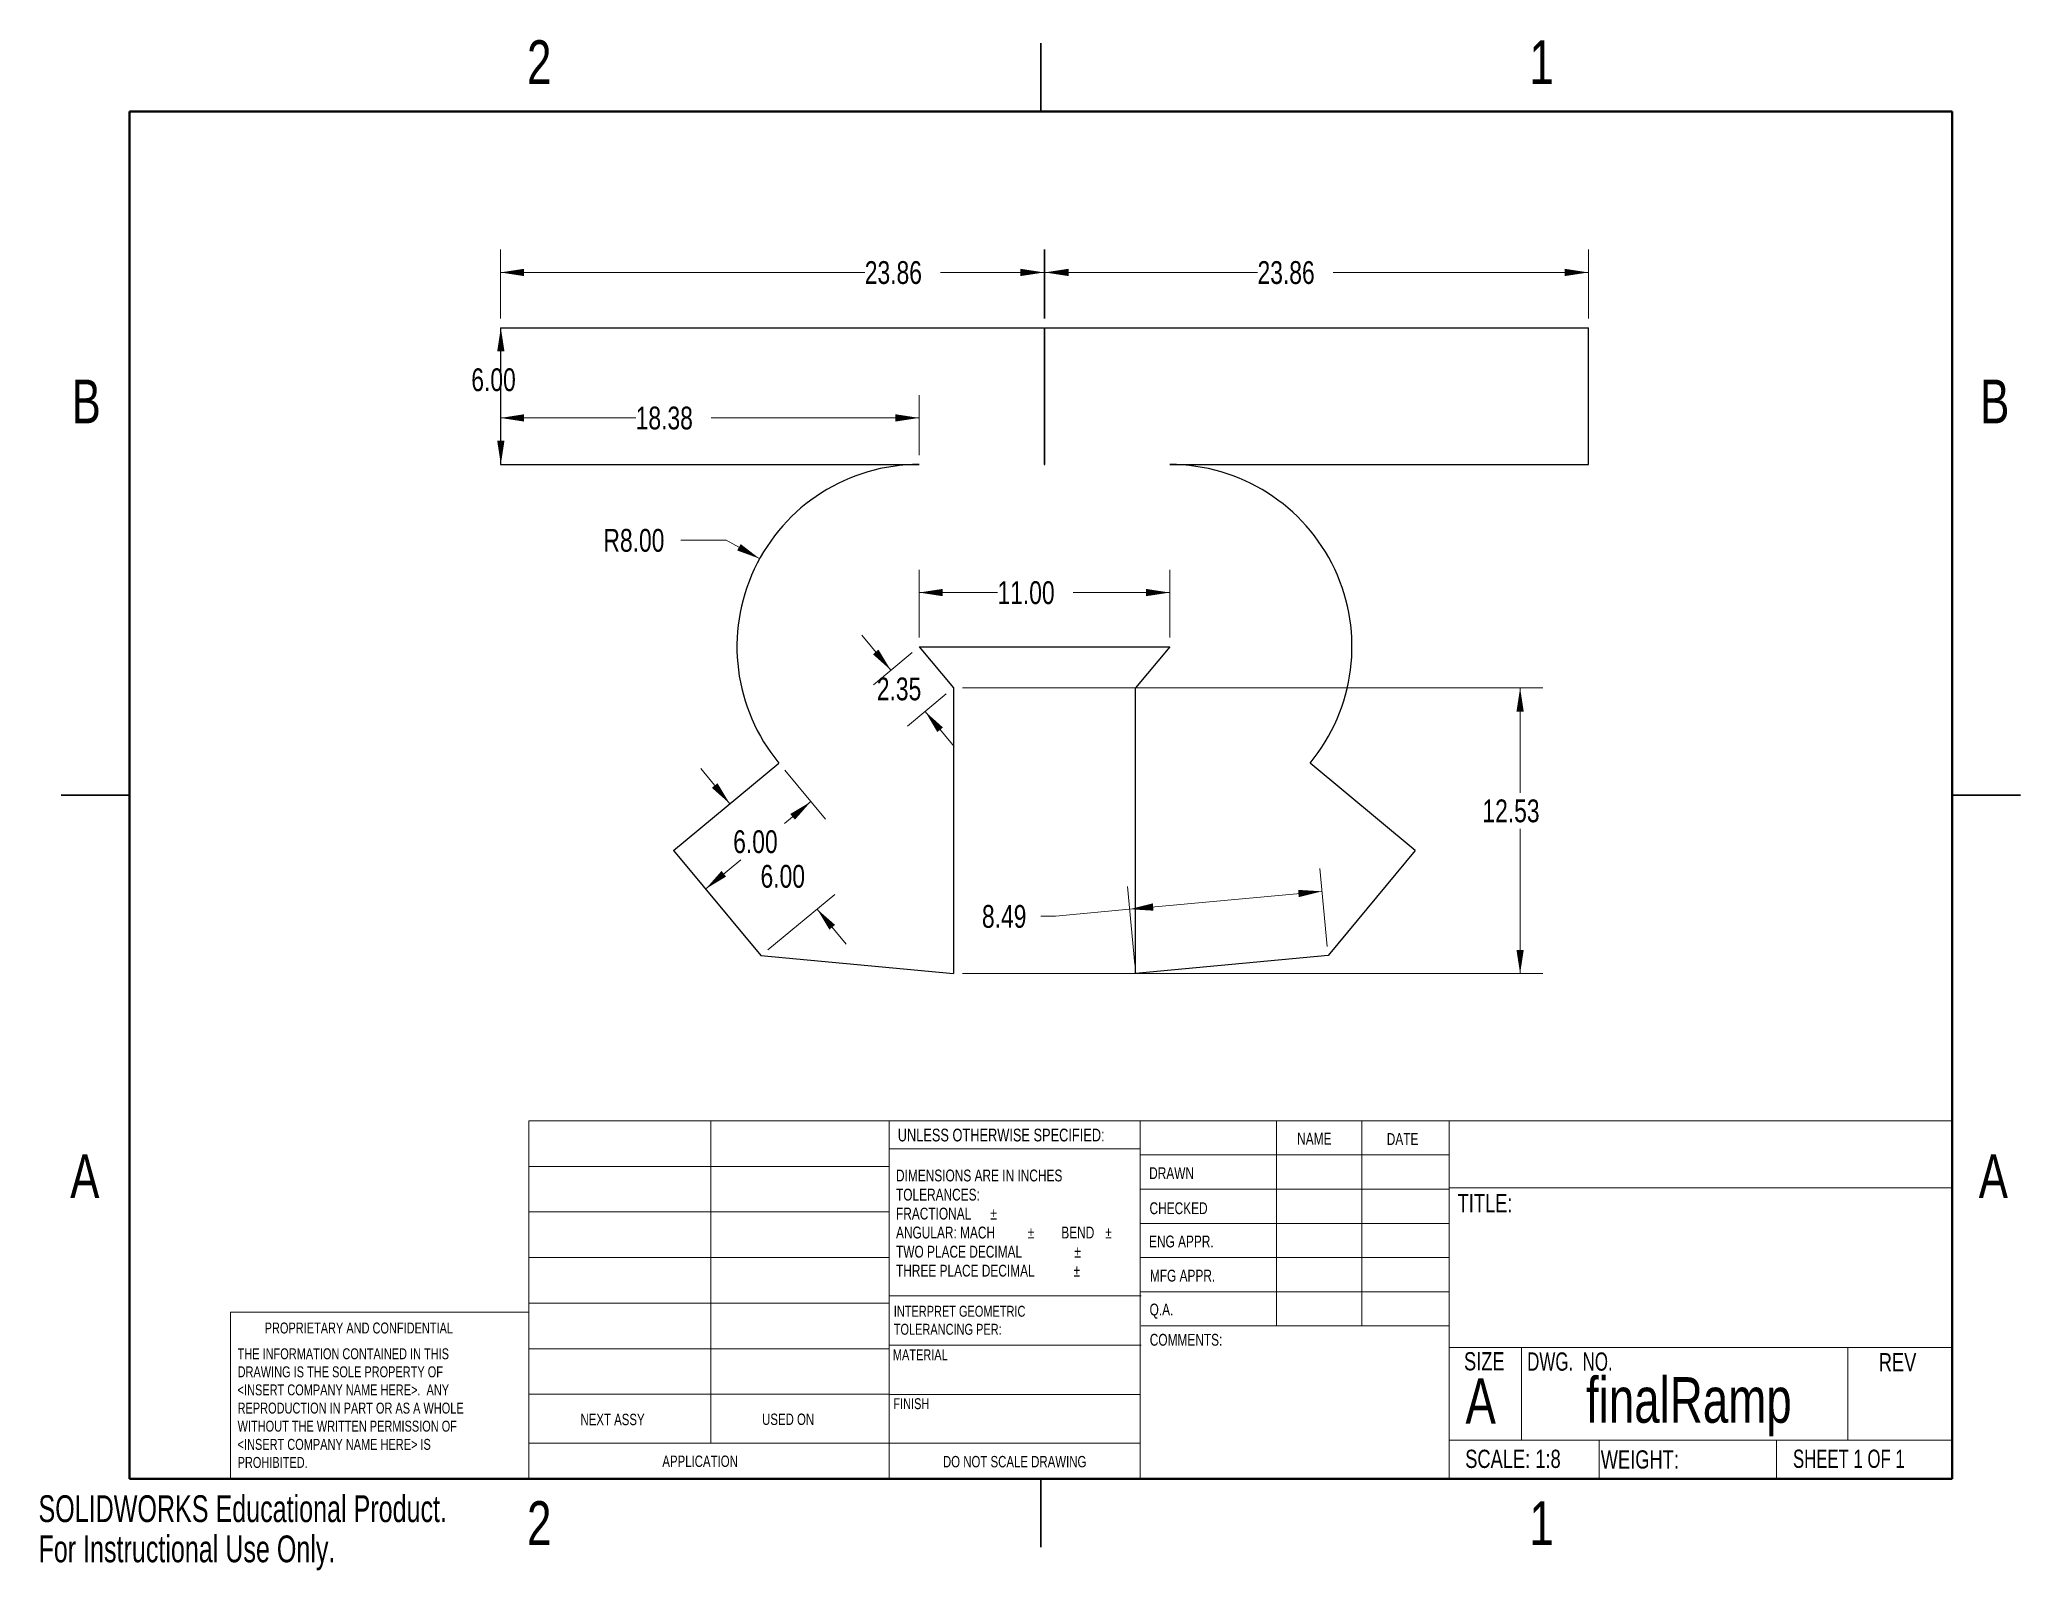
# Model space of a CAD drawing. Header units: inches. Extents: x 0 to 10.9, y 0 to 8.4.
import ezdxf

# ---------------------------------------------------------------- set-up
doc = ezdxf.new("R2010")
doc.units = ezdxf.units.IN
doc.header["$MEASUREMENT"] = 0
doc.styles.add('SLDTEXTSTYLE0', font='TXT', dxfattribs={"width": 0.75})
doc.styles.add('SLDTEXTSTYLE1', font='TXT', dxfattribs={"width": 0.6875})
doc.styles.add('SLDTEXTSTYLE2', font='TXT', dxfattribs={"width": 0.694444})
doc.styles.add('SLDTEXTSTYLE3', font='TXT', dxfattribs={"width": 0.7})
doc.dimstyles.new('SLDDIMSTYLE0', dxfattribs={"dimtxt": 0.125, "dimasz": 0.13, "dimexe": 0, "dimexo": 0.0625, "dimgap": 0.03125, "dimtad": 0, "dimtih": 1, "dimtoh": 1, "dimlfac": 8, "dimrnd": 1e-09, "dimzin": 4, "dimdsep": 46, "dimtxsty": 'SLDTEXTSTYLE0', "dimsah": 1, "dimcen": 0.09, "dimadec": 0, "dimazin": 1, "dimtfac": 1, "dimtofl": 0, "dimtmove": 0, "dimatfit": 3, "dimfxl": 1, "dimfrac": 2, "dimtolj": 1, "dimtzin": 12, "dimarcsym": 0})
doc.dimstyles.new('SLDDIMSTYLE1', dxfattribs={"dimtxt": 0.125, "dimasz": 0.13, "dimexe": 0, "dimexo": 0.0625, "dimgap": 0.03125, "dimtad": 0, "dimtih": 1, "dimtoh": 1, "dimlfac": 8, "dimrnd": 1e-09, "dimzin": 4, "dimdsep": 46, "dimtxsty": 'SLDTEXTSTYLE0', "dimsah": 1, "dimcen": 0, "dimadec": 0, "dimazin": 1, "dimtfac": 1, "dimtofl": 0, "dimtmove": 0, "dimatfit": 3, "dimfxl": 1, "dimfrac": 2, "dimtolj": 1, "dimtzin": 12, "dimarcsym": 0})
doc.dimstyles.new('SLDDIMSTYLE2', dxfattribs={"dimtxt": 0.125, "dimasz": 0.13, "dimexe": 0, "dimexo": 0.0625, "dimgap": 0.03125, "dimtad": 0, "dimtih": 1, "dimtoh": 1, "dimlfac": 8, "dimrnd": 1e-09, "dimzin": 12, "dimdsep": 46, "dimtxsty": 'SLDTEXTSTYLE0', "dimsah": 1, "dimcen": 0.09, "dimadec": 0, "dimazin": 3, "dimtfac": 1, "dimtofl": 0, "dimtmove": 0, "dimatfit": 3, "dimfxl": 1, "dimfrac": 2, "dimtolj": 1, "dimtzin": 12, "dimarcsym": 0})
doc.dimstyles.new('SLDDIMSTYLE3', dxfattribs={"dimtxt": 0.125, "dimasz": 0.13, "dimexe": 0, "dimexo": 0.0625, "dimgap": 0.03125, "dimtad": 0, "dimtih": 1, "dimtoh": 1, "dimlfac": 8, "dimrnd": 1e-09, "dimzin": 12, "dimdsep": 46, "dimtxsty": 'SLDTEXTSTYLE0', "dimsah": 1, "dimcen": 0.09, "dimadec": 0, "dimazin": 3, "dimtfac": 1, "dimtmove": 0, "dimatfit": 0, "dimfxl": 1, "dimfrac": 2, "dimtolj": 1, "dimtzin": 12, "dimarcsym": 0})
doc.dimstyles.new('SLDDIMSTYLE4', dxfattribs={"dimtxt": 0.125, "dimasz": 0.13, "dimexe": 0, "dimexo": 0.0625, "dimgap": 0.03125, "dimtad": 0, "dimtih": 1, "dimtoh": 1, "dimlfac": 8, "dimrnd": 1e-09, "dimzin": 4, "dimdsep": 46, "dimtxsty": 'SLDTEXTSTYLE0', "dimsah": 1, "dimcen": 0.09, "dimadec": 0, "dimazin": 1, "dimtfac": 1, "dimtmove": 0, "dimatfit": 0, "dimfxl": 1, "dimfrac": 2, "dimtolj": 1, "dimtzin": 12, "dimarcsym": 0})

# ---------------------------------------------------------------- blocks, each defined once
blk = doc.blocks.new('SW_NOTE_0')
at = {"color": 0, "linetype": 'Continuous', "lineweight": 0, "char_height": 0.06, "attachment_point": 1, "style": 'SLDTEXTSTYLE0'}
for s, insert in [('INTERPRET GEOMETRIC', (0, 0.077)), ('TOLERANCING PER:', (0, -0.022))]:
    blk.add_mtext(s, dxfattribs=dict(at, insert=insert))
blk = doc.blocks.new('SW_NOTE_1')
at = {"color": 0, "linetype": 'Continuous', "lineweight": 0, "char_height": 0.065, "attachment_point": 1, "style": 'SLDTEXTSTYLE0'}
for s, insert in [('DIMENSIONS ARE IN INCHES', (0, 0.084)), ('TOLERANCES:', (0, -0.021)), ('FRACTIONAL', (0, -0.125)), ('%%p', (0.518, -0.125)), ('ANGULAR: MACH', (0, -0.229)), ('%%p', (0.723, -0.229)), ('BEND', (0.907, -0.229)), ('%%p', (1.148, -0.229)), ('TWO PLACE DECIMAL', (0, -0.334)), ('%%p', (0.979, -0.334)), ('THREE PLACE DECIMAL', (0, -0.438)), ('%%p', (0.974, -0.438))]:
    blk.add_mtext(s, dxfattribs=dict(at, insert=insert))
blk = doc.blocks.new('SW_NOTE_2')
at = {"color": 0, "linetype": 'Continuous', "lineweight": 0, "char_height": 0.06, "attachment_point": 1, "style": 'SLDTEXTSTYLE0'}
for s, insert in [('THE INFORMATION CONTAINED IN THIS', (0, 0.077)), ('DRAWING IS THE SOLE PROPERTY OF', (0, -0.022)), ('<INSERT COMPANY NAME HERE>.  ANY', (0, -0.121)), ('WITHOUT THE WRITTEN PERMISSION OF', (0, -0.32)), ('REPRODUCTION IN PART OR AS A WHOLE', (0, -0.221)), ('<INSERT COMPANY NAME HERE> IS', (0, -0.42)), ('PROHIBITED.', (0, -0.519))]:
    blk.add_mtext(s, dxfattribs=dict(at, insert=insert))
blk = doc.blocks.new('_D')
at = {"color": 7, "linetype": 'Continuous', "lineweight": 18}
for p, q in [((2.537, 6.815), (2.537, 6.629)), ((2.537, 6.065), (2.537, 6.431))]:
    blk.add_line(p, q, dxfattribs=at)
for points in [[(2.537, 6.815), (2.517, 6.685), (2.557, 6.685)], [(2.537, 6.065), (2.557, 6.195), (2.517, 6.195)]]:
    blk.add_solid(points, dxfattribs=at)
at = {"color": 7, "linetype": 'Continuous', "lineweight": 18, "insert": (2.375, 6.592), "char_height": 0.125, "attachment_point": 1, "style": 'SLDTEXTSTYLE0'}
blk.add_mtext('6.00', dxfattribs=at)
blk = doc.blocks.new('_D_1')
at = {"color": 7, "linetype": 'Continuous', "lineweight": 18}
for p, q in [((3.774, 5.649), (3.524, 5.649)), ((3.957, 5.548), (3.774, 5.649))]:
    blk.add_line(p, q, dxfattribs=at)
blk.add_solid([(3.957, 5.548), (3.853, 5.628), (3.834, 5.593)], dxfattribs=at)
at = {"color": 7, "linetype": 'Continuous', "lineweight": 18, "insert": (3.1, 5.711), "char_height": 0.125, "attachment_point": 1, "style": 'SLDTEXTSTYLE0'}
blk.add_mtext('R8.00', dxfattribs=at)
blk = doc.blocks.new('_D_2')
at = {"color": 7, "linetype": 'Continuous', "lineweight": 18}
for p, q in [((4.095, 4.388), (4.318, 4.119)), ((4.238, 4.215), (4.093, 4.095)), ((3.661, 3.736), (3.854, 3.896))]:
    blk.add_line(p, q, dxfattribs=at)
for points in [[(4.238, 4.215), (4.125, 4.147), (4.151, 4.116)], [(3.661, 3.736), (3.773, 3.804), (3.748, 3.835)]]:
    blk.add_solid(points, dxfattribs=at)
at = {"color": 7, "linetype": 'Continuous', "lineweight": 18, "insert": (3.812, 4.058), "char_height": 0.125, "attachment_point": 1, "style": 'SLDTEXTSTYLE0'}
blk.add_mtext('6.00', dxfattribs=at)
blk = doc.blocks.new('_D_3')
at = {"color": 7, "linetype": 'Continuous', "lineweight": 18}
for p, q in [((5.07, 4.839), (8.255, 4.839)), ((8.13, 4.839), (8.13, 4.264)), ((8.13, 3.272), (8.13, 4.066)), ((5.07, 3.272), (8.255, 3.272))]:
    blk.add_line(p, q, dxfattribs=at)
for points in [[(8.13, 4.839), (8.11, 4.709), (8.15, 4.709)], [(8.13, 3.272), (8.15, 3.402), (8.11, 3.402)]]:
    blk.add_solid(points, dxfattribs=at)
at = {"color": 7, "linetype": 'Continuous', "lineweight": 18, "insert": (7.923, 4.227), "char_height": 0.125, "attachment_point": 1, "style": 'SLDTEXTSTYLE0'}
blk.add_mtext('12.53', dxfattribs=at)
blk = doc.blocks.new('_D_4')
at = {"color": 7, "linetype": 'Continuous', "lineweight": 18}
for p, q in [((4.832, 5.115), (4.832, 5.487)), ((6.207, 5.115), (6.207, 5.487)), ((4.832, 5.362), (5.262, 5.362)), ((6.207, 5.362), (5.678, 5.362))]:
    blk.add_line(p, q, dxfattribs=at)
for points in [[(4.832, 5.362), (4.962, 5.342), (4.962, 5.382)], [(6.207, 5.362), (6.077, 5.382), (6.077, 5.342)]]:
    blk.add_solid(points, dxfattribs=at)
at = {"color": 7, "linetype": 'Continuous', "lineweight": 18, "insert": (5.262, 5.424), "char_height": 0.125, "attachment_point": 1, "style": 'SLDTEXTSTYLE0'}
blk.add_mtext('11.00', dxfattribs=at)
blk = doc.blocks.new('_D_5')
at = {"color": 7, "linetype": 'Continuous', "lineweight": 18}
for p, q in [((4.677, 4.936), (4.517, 5.128)), ((4.794, 5.033), (4.581, 4.856)), ((4.981, 4.807), (4.768, 4.63)), ((4.865, 4.71), (5.024, 4.517))]:
    blk.add_line(p, q, dxfattribs=at)
for points in [[(4.677, 4.936), (4.609, 5.049), (4.579, 5.023)], [(4.865, 4.71), (4.932, 4.597), (4.963, 4.622)]]:
    blk.add_solid(points, dxfattribs=at)
at = {"color": 7, "linetype": 'Continuous', "lineweight": 18, "insert": (4.6, 4.896), "char_height": 0.125, "attachment_point": 1, "style": 'SLDTEXTSTYLE0'}
blk.add_mtext('2.35', dxfattribs=at)
blk = doc.blocks.new('_D_6')
at = {"color": 7, "linetype": 'Continuous', "lineweight": 18}
for p, q in [((4.832, 6.115), (4.832, 6.445)), ((2.535, 6.32), (3.277, 6.32)), ((4.832, 6.32), (3.692, 6.32))]:
    blk.add_line(p, q, dxfattribs=at)
for points in [[(2.535, 6.32), (2.665, 6.3), (2.665, 6.34)], [(4.832, 6.32), (4.702, 6.34), (4.702, 6.3)]]:
    blk.add_solid(points, dxfattribs=at)
at = {"color": 7, "linetype": 'Continuous', "lineweight": 18, "insert": (3.277, 6.382), "char_height": 0.125, "attachment_point": 1, "style": 'SLDTEXTSTYLE0'}
blk.add_mtext('18.38', dxfattribs=at)
blk = doc.blocks.new('_D_7')
at = {"color": 7, "linetype": 'Continuous', "lineweight": 18}
for p, q in [((2.535, 6.865), (2.535, 7.243)), ((5.518, 6.865), (5.518, 7.243)), ((2.535, 7.118), (4.534, 7.118)), ((5.518, 7.118), (4.95, 7.118))]:
    blk.add_line(p, q, dxfattribs=at)
for points in [[(2.535, 7.118), (2.665, 7.098), (2.665, 7.138)], [(5.518, 7.118), (5.388, 7.138), (5.388, 7.098)]]:
    blk.add_solid(points, dxfattribs=at)
at = {"color": 7, "linetype": 'Continuous', "lineweight": 18, "insert": (4.534, 7.18), "char_height": 0.125, "attachment_point": 1, "style": 'SLDTEXTSTYLE0'}
blk.add_mtext('23.86', dxfattribs=at)
blk = doc.blocks.new('_D_8')
at = {"color": 7, "linetype": 'Continuous', "lineweight": 18}
for p, q in [((5.522, 6.865), (5.522, 7.243)), ((8.505, 6.865), (8.505, 7.243)), ((5.522, 7.118), (6.689, 7.118)), ((8.505, 7.118), (7.105, 7.118))]:
    blk.add_line(p, q, dxfattribs=at)
for points in [[(5.522, 7.118), (5.652, 7.098), (5.652, 7.138)], [(8.505, 7.118), (8.375, 7.138), (8.375, 7.098)]]:
    blk.add_solid(points, dxfattribs=at)
at = {"color": 7, "linetype": 'Continuous', "lineweight": 18, "insert": (6.689, 7.18), "char_height": 0.125, "attachment_point": 1, "style": 'SLDTEXTSTYLE0'}
blk.add_mtext('23.86', dxfattribs=at)
blk = doc.blocks.new('_D_9')
at = {"color": 7, "linetype": 'Continuous', "lineweight": 18}
for p, q in [((7.071, 3.42), (7.031, 3.848)), ((6.015, 3.321), (5.975, 3.749)), ((7.043, 3.723), (5.987, 3.625)), ((5.987, 3.625), (5.58, 3.587)), ((5.58, 3.587), (5.5, 3.587))]:
    blk.add_line(p, q, dxfattribs=at)
for points in [[(7.043, 3.723), (6.912, 3.731), (6.915, 3.691)], [(5.987, 3.625), (6.118, 3.617), (6.115, 3.657)]]:
    blk.add_solid(points, dxfattribs=at)
at = {"color": 7, "linetype": 'Continuous', "lineweight": 18, "insert": (5.177, 3.648), "char_height": 0.125, "attachment_point": 1, "style": 'SLDTEXTSTYLE0'}
blk.add_mtext('8.49', dxfattribs=at)
blk = doc.blocks.new('_D_10')
at = {"color": 7, "linetype": 'Continuous', "lineweight": 18}
for p, q in [((3.794, 4.203), (3.634, 4.396)), ((4.002, 3.402), (4.369, 3.706)), ((4.272, 3.626), (4.432, 3.434))]:
    blk.add_line(p, q, dxfattribs=at)
for points in [[(3.794, 4.203), (3.726, 4.316), (3.695, 4.291)], [(4.272, 3.626), (4.34, 3.513), (4.371, 3.539)]]:
    blk.add_solid(points, dxfattribs=at)
at = {"color": 7, "linetype": 'Continuous', "lineweight": 18, "insert": (3.962, 3.868), "char_height": 0.125, "attachment_point": 1, "style": 'SLDTEXTSTYLE0'}
blk.add_mtext('6.00', dxfattribs=at)

msp = doc.modelspace()

# ---------------------------------------------------------------- linework, layer by layer
at = {"color": 7, "linetype": 'Continuous', "lineweight": 25}
for p, q in [((5.5, 8.375), (5.5, 8)), ((5.5, 8), (5.5, 8.375)), ((2.535, 6.8147), (2.535, 6.0647)), ((2.535, 6.8147), (5.518, 6.8147)), ((5.518, 6.8147), (5.518, 6.0647)), ((5.5219, 6.0647), (5.5219, 6.8147)), ((5.5219, 6.8147), (8.5049, 6.8147)), ((8.5049, 6.0647), (8.5049, 6.8147)), ((2.535, 6.0647), (4.8325, 6.0647)), ((5.518, 6.0647), (5.5219, 6.0647)), ((6.2075, 6.0647), (8.5049, 6.0647)), ((4.8325, 5.0647), (5.02, 4.8385)), ((4.8325, 5.0647), (6.2075, 5.0647)), ((6.2075, 5.0647), (6.02, 4.8385)), ((5.02, 4.8385), (5.02, 3.2717)), ((6.02, 3.2717), (6.02, 4.8385)), ((3.4852, 3.9478), (4.0626, 4.4264)), ((7.5547, 3.9478), (6.9773, 4.4264)), ((0.125, 4.25), (0.5, 4.25)), ((0.5, 4.25), (0.125, 4.25)), ((10.875, 4.25), (10.5, 4.25)), ((10.5, 4.25), (10.875, 4.25)), ((3.4852, 3.9478), (3.9639, 3.3704)), ((7.5547, 3.9478), (7.076, 3.3704)), ((3.9639, 3.3704), (5.02, 3.2717)), ((7.076, 3.3704), (6.02, 3.2717)), ((5.5, 0.125), (5.5, 0.5)), ((5.5, 0.5), (5.5, 0.125))]:
    msp.add_line(p, q, dxfattribs=at)
at = {"color": 7, "linetype": 'Continuous', "lineweight": 50}
for p, q in [((0.5, 0.5), (0.5, 8)), ((0.5, 8), (10.5, 8)), ((10.5, 8), (10.5, 0.5)), ((10.5, 0.5), (0.5, 0.5))]:
    msp.add_line(p, q, dxfattribs=at)
at = {"color": 7, "linetype": 'Continuous', "lineweight": 18}
for p, q in [((2.6911, 2.4643), (10.5, 2.4643)), ((2.6911, 0.5), (2.6911, 2.4643)), ((3.6891, 2.4643), (3.6891, 0.6963)), ((4.6683, 0.5), (4.6683, 2.4643)), ((6.0452, 2.4643), (6.0452, 0.5)), ((6.7937, 2.4643), (6.7937, 1.3393)), ((7.2622, 2.4643), (7.2622, 1.3393)), ((7.7413, 2.4643), (7.7413, 0.5)), ((6.0452, 2.31), (4.6683, 2.31)), ((2.6911, 2.2143), (4.6683, 2.2143)), ((6.0452, 2.2768), (7.7413, 2.2768)), ((6.0452, 2.0893), (7.7413, 2.0893)), ((7.7413, 2.0972), (10.5, 2.0972)), ((2.6911, 1.9643), (4.6683, 1.9643)), ((6.0452, 1.9018), (7.7413, 1.9018)), ((2.6911, 1.7143), (4.6683, 1.7143)), ((7.7413, 1.7143), (6.0452, 1.7143)), ((7.7413, 1.5268), (6.0452, 1.5268)), ((1.0539, 0.5), (1.0539, 1.4143)), ((2.6911, 1.4143), (1.0539, 1.4143)), ((2.6911, 1.4643), (4.6683, 1.4643)), ((4.6683, 1.5037), (6.0497, 1.5037)), ((7.7413, 1.3393), (6.0497, 1.3393)), ((2.6911, 1.2143), (4.6683, 1.2143)), ((4.6683, 1.2337), (6.0497, 1.2337)), ((7.7413, 1.2199), (10.5, 1.2199)), ((8.1368, 1.2199), (8.1368, 0.7129)), ((9.9281, 1.2199), (9.9281, 0.7129)), ((2.6911, 0.9643), (4.6683, 0.9643)), ((4.6683, 0.9637), (6.0452, 0.9637)), ((2.6911, 0.6963), (6.0452, 0.6963)), ((7.7413, 0.7129), (10.5, 0.7129)), ((8.5644, 0.7129), (8.5644, 0.5)), ((9.5363, 0.7129), (9.5363, 0.5))]:
    msp.add_line(p, q, dxfattribs=at)
at = {"color": 7, "linetype": 'Continuous', "lineweight": 25}
for centre, start, end in [((4.8325, 5.0647), 90, 219.65999), ((6.2075, 5.0647), 320.34001, 90)]:
    msp.add_arc(centre, 1, start, end, dxfattribs=at)

# ---------------------------------------------------------------- block references
at = {"color": 7, "linetype": 'Continuous', "lineweight": 0}
for name, p in [('SW_NOTE_1', (4.7054, 2.1128)), ('SW_NOTE_0', (4.6933, 1.3726)), ('SW_NOTE_2', (1.0927, 1.1393))]:
    msp.add_blockref(name, p, dxfattribs=at)

# ---------------------------------------------------------------- texts
for s, insert, char_height, attachment_point, style in [('2', (2.7476, 8.3916), 0.24, 2, 'SLDTEXTSTYLE0'), ('1', (8.2476, 8.3916), 0.24, 2, 'SLDTEXTSTYLE0'), ('B', (0.2619, 6.5303), 0.24, 2, 'SLDTEXTSTYLE0'), ('B', (10.7344, 6.5303), 0.24, 2, 'SLDTEXTSTYLE0'), ('UNLESS OTHERWISE SPECIFIED:', (4.7149, 2.4212), 0.07, 1, 'SLDTEXTSTYLE0'), ('NAME', (6.9065, 2.3985), 0.065, 1, 'SLDTEXTSTYLE0'), ('DATE', (7.3982, 2.3968), 0.065, 1, 'SLDTEXTSTYLE0'), ('A', (0.2542, 2.2803), 0.24, 2, 'SLDTEXTSTYLE0'), ('DRAWN', (6.0944, 2.2096), 0.065, 1, 'SLDTEXTSTYLE0'), ('A', (10.7266, 2.2803), 0.24, 2, 'SLDTEXTSTYLE0'), ('CHECKED', (6.0965, 2.0172), 0.065, 1, 'SLDTEXTSTYLE0'), ('TITLE:', (7.7871, 2.0627), 0.1, 1, 'SLDTEXTSTYLE0'), ('ENG APPR.', (6.0936, 1.8347), 0.065, 1, 'SLDTEXTSTYLE0'), ('MFG APPR.', (6.0985, 1.6475), 0.065, 1, 'SLDTEXTSTYLE0'), ('Q.A.', (6.0969, 1.4615), 0.065, 1, 'SLDTEXTSTYLE0'), ('PROPRIETARY AND CONFIDENTIAL', (1.2413, 1.3576), 0.06, 1, 'SLDTEXTSTYLE0'), ('MATERIAL', (4.6882, 1.2107), 0.06, 1, 'SLDTEXTSTYLE0'), ('COMMENTS:', (6.0978, 1.2956), 0.065, 1, 'SLDTEXTSTYLE0'), ('SIZE', (7.822, 1.1952), 0.1, 1, 'SLDTEXTSTYLE0'), ('DWG.  NO.', (8.1685, 1.1938), 0.1, 1, 'SLDTEXTSTYLE2'), ('REV', (10.0978, 1.1899), 0.1, 1, 'SLDTEXTSTYLE0'), ('A', (7.8299, 1.0521), 0.25, 1, 'SLDTEXTSTYLE0'), ('finalRamp', (9.0558, 1.058), 0.25, 2, 'SLDTEXTSTYLE0'), ('FINISH', (4.6909, 0.9425), 0.06, 1, 'SLDTEXTSTYLE0'), ('NEXT ASSY', (2.9741, 0.8571), 0.0625, 1, 'SLDTEXTSTYLE0'), ('USED ON', (3.9706, 0.8582), 0.0625, 1, 'SLDTEXTSTYLE0'), ('SCALE: 1:8', (7.8287, 0.66), 0.1, 1, 'SLDTEXTSTYLE0'), ('WEIGHT:', (8.5724, 0.6566), 0.1, 1, 'SLDTEXTSTYLE0'), ('SHEET 1 OF 1', (9.6272, 0.6604), 0.1, 1, 'SLDTEXTSTYLE1'), ('APPLICATION', (3.4232, 0.6279), 0.0625, 1, 'SLDTEXTSTYLE0'), ('DO NOT SCALE DRAWING', (5.3564, 0.6258), 0.0625, 2, 'SLDTEXTSTYLE0'), ('2', (2.7476, 0.3775), 0.24, 2, 'SLDTEXTSTYLE0'), ('1', (8.2476, 0.3775), 0.24, 2, 'SLDTEXTSTYLE0')]:
    msp.add_mtext(s, dxfattribs=dict(at, insert=insert, char_height=char_height, attachment_point=attachment_point, style=style))
at = {"color": 7, "linetype": 'Continuous', "char_height": 0.14705, "attachment_point": 1, "style": 'SLDTEXTSTYLE3'}
for s, insert in [('SOLIDWORKS Educational Product.', (0, 0.4101)), ('For Instructional Use Only.', (0, 0.1896))]:
    msp.add_mtext(s, dxfattribs=dict(at, insert=insert))

# ---------------------------------------------------------------- dimensions: what is measured, and where the dimension line sits
at = {"color": 7, "linetype": 'Continuous', "lineweight": 18}
for base, p1, p2, dimstyle, picture, middle in [((5.518, 7.1184), (2.535, 6.8147), (5.518, 6.8147), 'SLDDIMSTYLE2', '_D_7', (4.7417, 7.1184)), ((8.5049, 7.1184), (5.5219, 6.8147), (8.5049, 6.8147), 'SLDDIMSTYLE2', '_D_8', (6.8968, 7.1184)), ((4.8325, 6.3202), (2.535, 6.0647), (4.8325, 6.0647), 'SLDDIMSTYLE2', '_D_6', (3.4846, 6.3202)), ((6.2075, 5.3624), (4.8325, 5.0647), (6.2075, 5.0647), 'SLDDIMSTYLE0', '_D_4', (5.4701, 5.3624))]:
    dim = msp.add_linear_dim(base=base, p1=p1, p2=p2, dimstyle=dimstyle, dxfattribs=at)
    dim.commit()
    dim.dimension.update_dxf_attribs({"geometry": picture, "text_midpoint": middle, "dimtype": 160})
for base, p1, p2, angle, dimstyle, picture, middle in [((2.5368, 6.8147), (2.535, 6.0647), (2.535, 6.8147), 90, 'SLDDIMSTYLE0', '_D', (2.5368, 6.5297)), ((4.8645, 4.7096), (4.8325, 5.0647), (5.02, 4.8385), 309.65999, 'SLDDIMSTYLE3', '_D_5', (4.7617, 4.8337)), ((8.1304, 3.2717), (5.02, 4.8385), (5.02, 3.2717), 90, 'SLDDIMSTYLE2', '_D_3', (8.1304, 4.1648)), ((4.238, 4.2149), (3.4852, 3.9478), (4.0626, 4.4264), 39.65999, 'SLDDIMSTYLE0', '_D_2', (3.9735, 3.9956)), ((4.2723, 3.6261), (4.0626, 4.4264), (3.9639, 3.3704), 309.65999, 'SLDDIMSTYLE4', '_D_10', (4.1232, 3.806)), ((5.98697, 3.62459), (7.07601, 3.37038), (6.01995, 3.27167), 5.34001, 'SLDDIMSTYLE2', '_D_9', (5.57982, 3.58653))]:
    dim = msp.add_linear_dim(base=base, p1=p1, p2=p2, angle=angle, dimstyle=dimstyle, dxfattribs=at)
    dim.commit()
    dim.dimension.update_dxf_attribs({"geometry": picture, "text_midpoint": middle, "dimtype": 160})
dim = msp.add_radius_dim(center=(4.8325, 5.0647), mpoint=(3.957, 5.548), dimstyle='SLDDIMSTYLE1', dxfattribs=at)
dim.commit()
dim.dimension.update_dxf_attribs({"geometry": '_D_1', "text_midpoint": (3.3122, 5.6488), "dimtype": 164})

doc.saveas('drawing.dxf')
